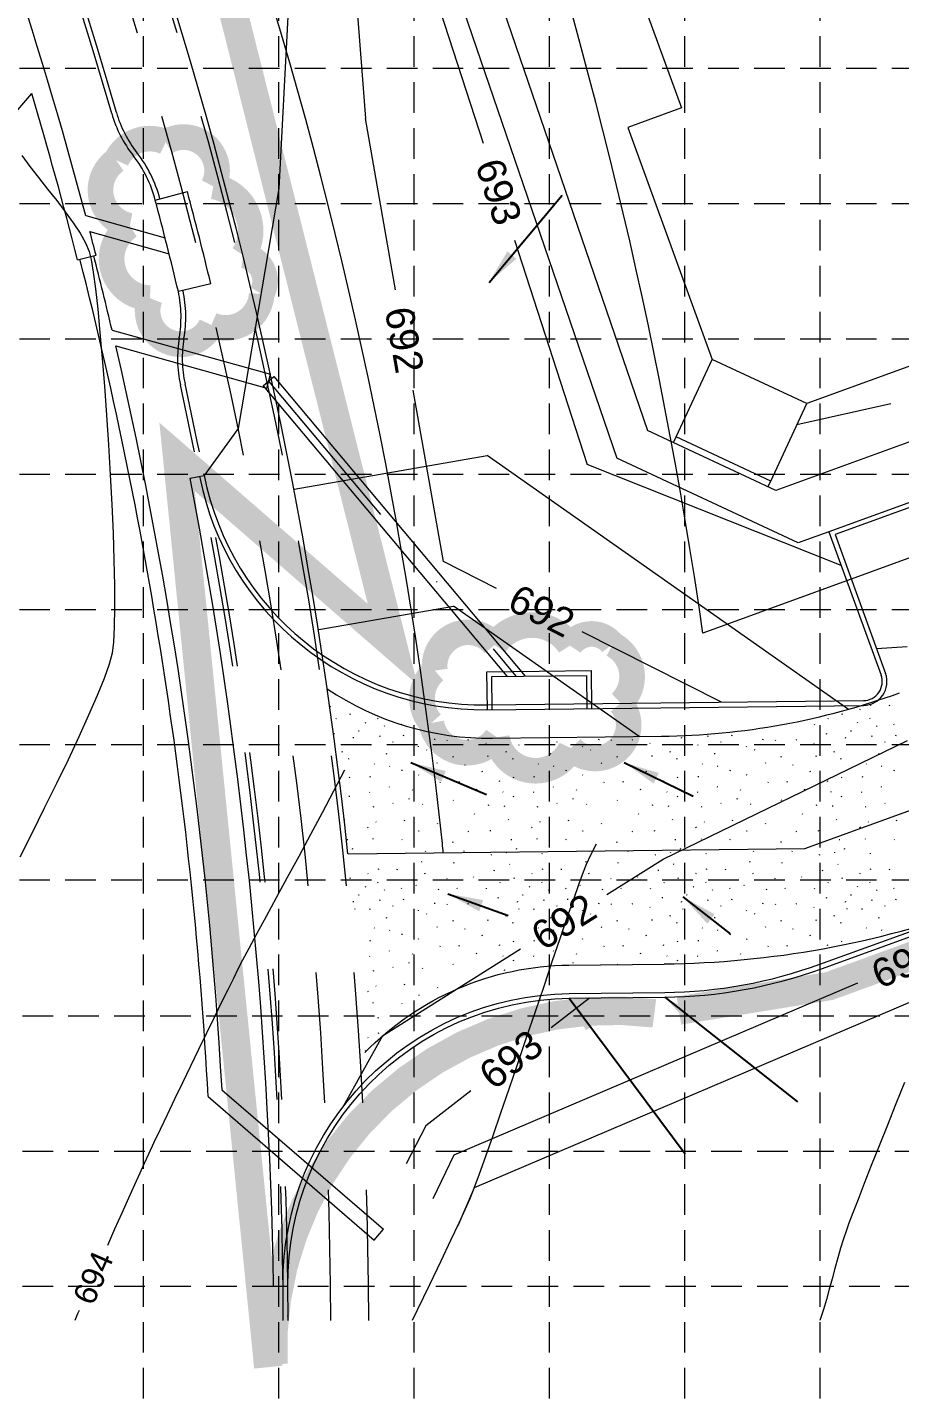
# Model space of a CAD drawing. Header units: feet. Extents: x 16394 to 17307, y 17282 to 17854.
# Drawn here: x 16738.7 to 16830.6, y 17356.9 to 17501.2 of the extents above; entities that cross this region are included whole.
import ezdxf
from ezdxf.enums import TextEntityAlignment as Align

# ---------------------------------------------------------------- set-up
doc = ezdxf.new("R2010")
doc.units = ezdxf.units.FT
doc.header["$MEASUREMENT"] = 0
for name, pattern in [('DGN Style 2', [22.939223, 13.763534, -9.175689]), ('DGN Style 4', [36.725696, 18.351378, -9.175689, 0.022939, -9.175689]), ('DGN Style 5', [16.057456, 6.881767, -9.175689]), ('HIDDEN', [0.375, 0.25, -0.125])]:
    doc.linetypes.add(name, pattern=pattern)
for name, color, linetype, lineweight in [('_0', 1, 'Continuous', 0), ('Level 1', 7, 'Continuous', 0), ('Level 17', 7, 'Continuous', 0), ('Level 25', 7, 'Continuous', 0), ('Level 35', 7, 'Continuous', 0), ('Level 38', 7, 'Continuous', 0), ('Level 4', 7, 'Continuous', 0), ('Level 41', 7, 'Continuous', 0), ('Level 43', 7, 'Continuous', 0), ('Level 5', 7, 'Continuous', 0), ('Level 51', 7, 'Continuous', 0)]:
    doc.layers.add(name, color=color, linetype=linetype, lineweight=lineweight)
for name, color, linetype in [('GRID', 254, 'HIDDEN'), ('LEGEND', 7, 'Continuous'), ('LIMITS OF DISTURBANCE', 1, 'HIDDEN')]:
    doc.layers.add(name, color=color, linetype=linetype)
doc.styles.get("Standard").update_dxf_attribs({"font": 'ARIAL.TTF'})
doc.styles.add('Style-ENGINEERING', font='ENGINEERING.shx')
doc.dimstyles.get("Standard").update_dxf_attribs({"dimtxt": 0.18, "dimasz": 0.18, "dimexe": 0.18, "dimexo": 0.0625, "dimgap": 0.09, "dimtad": 0, "dimtih": 1, "dimtoh": 1, "dimdec": 4, "dimzin": 0, "dimdsep": 46, "dimtxsty": 'Standard', "dimcen": 0.09, "dimadec": 0, "dimazin": 0, "dimtfac": 1, "dimtdec": 4, "dimtofl": 0, "dimtmove": 0, "dimatfit": 3, "dimfxl": 0, "dimtolj": 1, "dimtzin": 0, "dimarcsym": 0})

msp = doc.modelspace()

# ---------------------------------------------------------------- linework, layer by layer
at = {"color": 0, "lineweight": 0}
for points in [[(16783, 17409.93), (16786.32, 17408.07), (16786.74, 17409.25)], [(16807.78, 17409.58), (16810.35, 17406.77), (16811.12, 17407.76)], [(16766.16, 17368.59), (16762.66, 17367.12), (16763.32, 17366.06)]]:
    msp.add_solid(points, dxfattribs=at)
at = {"layer": 'GRID', "color": 252, "linetype": 'HIDDEN', "lineweight": 0, "ltscale": 12.9}
for p, q in [((16750.93, 17838.88), (16750.93, 17340.07)), ((16765.18, 17838.88), (16765.18, 17340.07)), ((16779.43, 17838.88), (16779.43, 17340.07)), ((16793.68, 17838.88), (16793.68, 17340.07)), ((16807.93, 17838.88), (16807.93, 17340.07)), ((16822.18, 17838.88), (16822.18, 17340.07)), ((16408.93, 17496.88), (17292.43, 17496.88)), ((16408.93, 17482.63), (17292.43, 17482.63)), ((16408.93, 17468.38), (17292.43, 17468.38)), ((16408.93, 17454.13), (17292.43, 17454.13)), ((16408.93, 17439.88), (17292.43, 17439.88)), ((16408.93, 17425.63), (17292.43, 17425.63)), ((16408.93, 17411.38), (17292.43, 17411.38)), ((16409.25, 17397.07), (17292.75, 17397.07)), ((16409.25, 17382.82), (17292.75, 17382.82)), ((16409.25, 17368.57), (17292.75, 17368.57))]:
    msp.add_line(p, q, dxfattribs=at)
at = {"layer": 'LEGEND', "color": 170, "ltscale": 100, "const_width": 2.7}
for points in [[(16758.3, 17484.45, 0.520567), (16758.3, 17484.45, 0.765195), (16753.29, 17489.1, 0.417879), (16748.08, 17487.2, 0.6649), (16749.52, 17480.29, 0.744833), (16751.65, 17472.67, 0.975642), (16758.11, 17469.84, 0.520567), (16763.41, 17473.12, 0.520567), (16761.47, 17477.18, 0.540264), (16758.3, 17484.45)], [(16787.94, 17436.12, 0.520567), (16787.94, 17436.12, 0.765195), (16781.65, 17433.43, 0.417879), (16781.26, 17427.91, 0.6649), (16788.17, 17426.41, 0.744833), (16795.99, 17425.26, 0.975642), (16801.2, 17430.01, 0.520567), (16800.36, 17436.19, 0.520567), (16795.87, 17436.06, 0.540264), (16787.94, 17436.12)]]:
    msp.add_lwpolyline(points, format="xyb", close=True, dxfattribs=at)
at = {"layer": 'Level 1', "color": 7, "linetype": 'Continuous', "lineweight": 0}
for p, q in [((16820.63, 17414.69), (17136.81, 17529.54)), ((16772.5, 17414.14), (16820.63, 17414.69))]:
    msp.add_line(p, q, dxfattribs=at)
at = {"layer": 'Level 1', "color": 35, "linetype": 'DGN Style 5', "lineweight": 0}
for p, q in [((16738.13, 17487.7), (16738.99, 17486.55)), ((16738.99, 17486.55), (16739.91, 17485.36)), ((16739.91, 17485.36), (16740.86, 17484.15)), ((16740.86, 17484.15), (16741.81, 17482.94)), ((16741.81, 17482.94), (16742.72, 17481.75)), ((16742.72, 17481.75), (16743.55, 17480.59)), ((16743.55, 17480.59), (16744.27, 17479.5)), ((16744.27, 17479.5), (16744.85, 17478.49)), ((16744.85, 17478.49), (16745.24, 17477.59)), ((16745.24, 17477.59), (16745.44, 17476.75)), ((16745.44, 17476.75), (16745.66, 17475.42)), ((16745.66, 17475.42), (16745.89, 17473.65)), ((16745.89, 17473.65), (16746.13, 17471.51)), ((16746.13, 17471.51), (16746.37, 17469.04)), ((16746.37, 17469.04), (16746.61, 17466.32)), ((16746.61, 17466.32), (16746.84, 17463.4)), ((16746.84, 17463.4), (16747.06, 17460.34)), ((16747.06, 17460.34), (16747.27, 17457.2)), ((16747.27, 17457.2), (16747.46, 17454.04)), ((16747.46, 17454.04), (16747.62, 17450.92)), ((16747.62, 17450.92), (16747.75, 17447.9)), ((16747.75, 17447.9), (16747.84, 17445.05)), ((16747.84, 17445.05), (16747.9, 17442.41)), ((16747.9, 17442.41), (16747.91, 17440.05)), ((16747.91, 17440.05), (16747.88, 17438.04)), ((16747.88, 17438.04), (16747.79, 17436.42)), ((16747.79, 17436.42), (16747.64, 17435.26)), ((16747.64, 17435.26), (16747.33, 17434.1)), ((16747.33, 17434.1), (16746.8, 17432.6)), ((16746.8, 17432.6), (16746.07, 17430.79)), ((16746.07, 17430.79), (16745.18, 17428.73)), ((16745.18, 17428.73), (16744.15, 17426.46)), ((16744.15, 17426.46), (16743.01, 17424.04)), ((16743.01, 17424.04), (16741.79, 17421.52)), ((16772.12, 17422.93), (16770.98, 17420.73)), ((16741.79, 17421.52), (16740.51, 17418.93)), ((16770.98, 17420.73), (16769.78, 17418.46)), ((16740.51, 17418.93), (16739.22, 17416.33)), ((16769.78, 17418.46), (16768.54, 17416.16)), ((16739.22, 17416.33), (16737.93, 17413.78)), ((16768.54, 17416.16), (16767.31, 17413.86)), ((16798.62, 17415.16), (16798.04, 17414)), ((16767.31, 17413.86), (16766.1, 17411.62)), ((16798.04, 17414), (16797.59, 17413.01)), ((16797.26, 17412.2), (16796.81, 17410.96)), ((16797.59, 17413.01), (16797.26, 17412.2)), ((16766.1, 17411.62), (16764.94, 17409.49)), ((16796.81, 17410.96), (16796.24, 17409.33)), ((16764.94, 17409.49), (16763.86, 17407.51)), ((16796.24, 17409.33), (16795.56, 17407.39)), ((16763.86, 17407.51), (16762.89, 17405.72)), ((16795.56, 17407.39), (16794.81, 17405.18)), ((16762.89, 17405.72), (16762.06, 17404.17)), ((16794.81, 17405.18), (16793.98, 17402.75)), ((16762.06, 17404.17), (16761.39, 17402.91)), ((16760.91, 17401.98), (16760.42, 17401.01)), ((16761.39, 17402.91), (16760.91, 17401.98)), ((16793.98, 17402.75), (16793.11, 17400.16)), ((16760.42, 17401.01), (16759.83, 17399.81)), ((16759.83, 17399.81), (16759.15, 17398.42)), ((16793.11, 17400.16), (16792.2, 17397.48)), ((16759.15, 17398.42), (16758.4, 17396.89)), ((16792.2, 17397.48), (16791.27, 17394.74)), ((16758.4, 17396.89), (16757.6, 17395.24)), ((16757.6, 17395.24), (16756.76, 17393.52)), ((16791.27, 17394.74), (16790.35, 17392.01)), ((16756.76, 17393.52), (16755.91, 17391.76)), ((16755.91, 17391.76), (16755.06, 17390.01)), ((16790.35, 17392.01), (16789.44, 17389.34)), ((16755.06, 17390.01), (16754.23, 17388.28)), ((16789.44, 17389.34), (16788.57, 17386.79)), ((16831.13, 17390.05), (16830.21, 17387.78)), ((16754.23, 17388.28), (16753.44, 17386.63)), ((16830.21, 17387.78), (16829.31, 17385.53)), ((16753.44, 17386.63), (16752.7, 17385.09)), ((16788.57, 17386.79), (16787.74, 17384.41)), ((16752.7, 17385.09), (16752.04, 17383.7)), ((16787.74, 17384.41), (16786.99, 17382.26)), ((16829.31, 17385.53), (16828.44, 17383.36)), ((16752.04, 17383.7), (16751.47, 17382.49)), ((16828.44, 17383.36), (16827.62, 17381.3)), ((16751.01, 17381.5), (16750.56, 17380.5)), ((16751.47, 17382.49), (16751.01, 17381.5)), ((16786.99, 17382.26), (16786.32, 17380.39)), ((16750.56, 17380.5), (16750, 17379.27)), ((16786.32, 17380.39), (16785.75, 17378.86)), ((16827.62, 17381.3), (16826.88, 17379.41)), ((16750, 17379.27), (16749.36, 17377.85)), ((16785.75, 17378.86), (16785.3, 17377.71)), ((16826.88, 17379.41), (16826.22, 17377.73)), ((16749.36, 17377.85), (16748.66, 17376.27)), ((16785.3, 17377.71), (16784.85, 17376.69)), ((16826.22, 17377.73), (16825.68, 17376.32)), ((16748.66, 17376.27), (16747.91, 17374.57)), ((16784.85, 17376.69), (16784.18, 17375.23)), ((16825.68, 17376.32), (16825.26, 17375.22)), ((16747.91, 17374.57), (16747.16, 17372.87)), ((16784.18, 17375.23), (16783.31, 17373.38)), ((16824.99, 17374.48), (16824.69, 17373.58)), ((16825.26, 17375.22), (16824.99, 17374.48)), ((16783.31, 17373.38), (16782.27, 17371.2)), ((16824.69, 17373.58), (16824.39, 17372.59)), ((16824.09, 17371.55), (16823.79, 17370.46)), ((16824.39, 17372.59), (16824.09, 17371.55)), ((16782.27, 17371.2), (16781.09, 17368.74)), ((16823.79, 17370.46), (16823.5, 17369.36)), ((16781.09, 17368.74), (16779.79, 17366.06)), ((16823.5, 17369.36), (16823.19, 17368.26)), ((16822.89, 17367.18), (16822.57, 17366.14)), ((16823.19, 17368.26), (16822.89, 17367.18)), ((16744.02, 17365.66), (16743.72, 17364.97)), ((16744.17, 17366.01), (16744.02, 17365.66)), ((16779.79, 17366.06), (16779.26, 17364.97)), ((16822.57, 17366.14), (16822.25, 17365.17)), ((16822.25, 17365.17), (16822.18, 17364.97))]:
    msp.add_line(p, q, dxfattribs=at)
at = {"layer": 'Level 1', "color": 7, "linetype": 'Continuous', "lineweight": 0}
msp.add_arc((16300.18, 17363.68), 475, 6.0978, 29.5867, dxfattribs=at)
at = {"layer": 'Level 17', "color": 7, "linetype": 'Continuous', "lineweight": 0}
for p, q in [((16798.75, 17517.14), (16807.62, 17492.7)), ((16807.62, 17492.7), (16801.98, 17490.65)), ((16801.98, 17490.65), (16810.86, 17466.21)), ((16847.14, 17471.12), (16820.83, 17461.56)), ((16807.05, 17458.06), (16810.86, 17466.21)), ((16820.83, 17461.56), (16810.86, 17466.21)), ((16817.02, 17453.4), (16820.83, 17461.56)), ((16817.02, 17453.4), (16807.05, 17458.06))]:
    msp.add_line(p, q, dxfattribs=at)
at = {"layer": 'Level 25', "color": 7, "linetype": 'Continuous', "lineweight": 0}
for p, q in [((16941.91, 17485.35), (16809.88, 17437.39)), ((16766.83, 17452.53), (16787.15, 17456.08)), ((16825.21, 17429.35), (16787.15, 17456.08)), ((16769.41, 17437.75), (16783.62, 17440.23)), ((16803.18, 17426.49), (16783.62, 17440.23)), ((16787.71, 17426.32), (16805.53, 17426.52)), ((16795.77, 17402.41), (16805.8, 17402.52))]:
    msp.add_line(p, q, dxfattribs=at)
for centre, radius, start, end in [((16300.18, 17363.68), 515, 8.2282, 29.5867), ((16300.18, 17363.68), 485, 6.0978, 29.5867), ((16787.36, 17456.81), 30.5, 236.0174, 270.6587), ((16804.65, 17502.52), 76, 270.6587, 289.9625), ((16300.18, 17363.68), 485, 5.9853, 6.0978), ((16804.65, 17502.52), 100, 270.6587, 289.9625)]:
    msp.add_arc(centre, radius, start, end, dxfattribs=at)
at = {"layer": 'Level 25', "color": 7, "linetype": 'Continuous', "lineweight": 0, "extrusion": (0, 0, -1)}
msp.add_arc((-16796.12, 17371.91), 30.5, 44.2448, 89.3413, dxfattribs=at)
at = {"layer": 'Level 35', "color": 5, "linetype": 'DGN Style 2', "lineweight": 0}
msp.add_line((16752.2, 17482.99), (16755.59, 17483.89), dxfattribs=at)
at = {"layer": 'Level 35', "color": 5, "linetype": 'DGN Style 2', "lineweight": 0, "flags": 128}
msp.add_lwpolyline([(16758.04, 17474.19), (16754.63, 17473.37)], dxfattribs=at)
at = {"layer": 'Level 35', "color": 7, "linetype": 'DGN Style 2', "lineweight": 0}
for centre, radius, start, end in [((16300.18, 17363.68), 474.5, 0.1558, 29.5867), ((16300.18, 17363.68), 470.5, 0.1571, 29.5867), ((16300.18, 17363.68), 465.5, 16.0145, 29.5867), ((16300.18, 17363.68), 466, 16.0145, 29.5867), ((16760.11, 17495.69), 13, 196.0145, 218.0279), ((16760.11, 17495.69), 12.5, 196.0145, 218.0279), ((16739.63, 17479.68), 13, 14.7804, 38.0279), ((16739.63, 17479.68), 13.5, 14.7804, 38.0279), ((16741.91, 17470.69), 13, 350.318, 11.8302), ((16741.91, 17470.69), 13.5, 350.318, 11.8622), ((16767.54, 17466.32), 13, 170.318, 192.3649), ((16767.54, 17466.32), 12.5, 170.318, 192.3649), ((16300.18, 17363.68), 466, 0.2036, 12.3864), ((16300.18, 17363.68), 465.5, 0.2036, 12.3865), ((16300.18, 17363.68), 465.5, 0.1588, 0.2218), ((16300.18, 17363.68), 466, 0.1587, 0.2196)]:
    msp.add_arc(centre, radius, start, end, dxfattribs=at)
at = {"layer": 'Level 35', "color": 5, "linetype": 'DGN Style 2', "lineweight": 0}
for centre, radius, end in [((16302.13, 17364.15), 469, 14.7913), ((16300.18, 17363.68), 467.5, 14.786)]:
    msp.add_arc(centre, radius, 13.5696, end, dxfattribs=at)
at = {"layer": 'Level 38', "color": 7, "linetype": 'Continuous', "lineweight": 0}
for p, q in [((16781.45, 17512.4), (16800.82, 17455.82)), ((16785.75, 17512.17), (16804.05, 17458.72)), ((16914.95, 17487.79), (16817.56, 17452.41)), ((16866.4, 17463.77), (16823.16, 17448.06)), ((16866.1, 17463.13), (16823.8, 17447.76)), ((16817.56, 17452.41), (16804.05, 17458.72)), ((16806.77, 17457.45), (16807.05, 17458.06)), ((16819.93, 17446.89), (16800.82, 17455.82)), ((16755.88, 17453.71), (16757.35, 17453.99)), ((16822.19, 17402.49), (16963.27, 17453.74)), ((16816.73, 17452.8), (16817.02, 17453.4)), ((16822.36, 17402.02), (16963.44, 17453.27)), ((16823.16, 17448.06), (16819.93, 17446.89)), ((16823.16, 17448.06), (16828.65, 17432.95)), ((16823.8, 17447.76), (16829.12, 17433.12)), ((16787.13, 17429.81), (16826.79, 17430.27)), ((16787.13, 17429.31), (16826.8, 17429.77)), ((16795.81, 17399.41), (16805.86, 17399.52)), ((16795.81, 17398.91), (16805.87, 17399.02)), ((16764.66, 17368.57), (16766.16, 17368.59))]:
    msp.add_line(p, q, dxfattribs=at)
for centre, radius, start, end in [((16267.33, 17360.3), 497.4, 0.9531, 10.8252), ((16786.78, 17459.81), 30.5, 191.1746, 270.6587), ((16786.78, 17459.81), 30, 191.1746, 270.6587), ((16826.77, 17432.27), 2, 270.6587, 19.9625), ((16826.77, 17432.27), 2.5, 270.6587, 19.9625), ((16805.29, 17449.02), 49.5, 270.6587, 289.9625), ((16805.29, 17449.02), 50, 270.6587, 289.9625)]:
    msp.add_arc(centre, radius, start, end, dxfattribs=at)
at = {"layer": 'Level 38', "color": 7, "linetype": 'Continuous', "lineweight": 0, "extrusion": (0, 0, -1)}
for radius in [30.5, 30]:
    msp.add_arc((-16796.16, 17368.91), radius, 359.3963, 89.3413, dxfattribs=at)
at = {"layer": 'Level 4', "color": 35, "linetype": 'Continuous', "lineweight": 0}
for p, q in [((16777.51, 17473.56), (16774.34, 17491.61)), ((16782.54, 17444.93), (16779.37, 17462.98))]:
    msp.add_line(p, q, dxfattribs=at)
at = {"layer": 'Level 41', "color": 5, "linetype": 'Continuous', "lineweight": 0}
for p, q in [((16719.15, 17470.99), (16739.19, 17494.22)), ((16763.93, 17463.2), (16764.33, 17464.65)), ((16759.22, 17389.28), (16776.23, 17374.58)), ((16757.76, 17388.56), (16775.25, 17373.44)), ((16775.25, 17373.44), (16776.23, 17374.58))]:
    msp.add_line(p, q, dxfattribs=at)
at = {"layer": 'Level 41', "color": 5, "linetype": 'Continuous', "lineweight": 0, "flags": 128}
for points in [[(16744.88, 17481.36), (16753.23, 17479.03)], [(16745.32, 17479.68), (16753.66, 17477.35)], [(16744.02, 17476.71), (16745.96, 17477.2)], [(16747.64, 17469.3), (16764.33, 17464.65)], [(16748.03, 17467.64), (16763.93, 17463.2)]]:
    msp.add_lwpolyline(points, dxfattribs=at)
at = {"layer": 'Level 41', "color": 5, "linetype": 'Continuous', "lineweight": 0}
for centre, radius, start, end in [((16300.18, 17363.68), 460, 14.8217, 29.5867), ((16300.18, 17363.68), 458, 14.2874, 16.5594), ((16300.18, 17363.68), 460, 14.2869, 14.6053), ((16300.17, 17363.68), 458.27, 3.1125, 14.2874), ((16300.17, 17363.68), 459.77, 13.2815, 14.287), ((16300.17, 17363.68), 459.77, 3.192, 13.0682)]:
    msp.add_arc(centre, radius, start, end, dxfattribs=at)
at = {"layer": 'Level 43', "color": 5, "linetype": 'Continuous', "lineweight": 0}
for p, q in [((16763.55, 17463.44), (16764.7, 17464.41)), ((16764.7, 17464.41), (16791.15, 17432.86)), ((16763.55, 17463.44), (16789.21, 17432.83)), ((16787.13, 17433.31), (16798.13, 17433.44)), ((16798.18, 17429.44), (16798.13, 17433.44)), ((16787.18, 17429.31), (16787.13, 17433.31)), ((16787.64, 17432.82), (16797.64, 17432.93)), ((16787.68, 17429.32), (16787.64, 17432.82)), ((16797.68, 17429.43), (16797.64, 17432.93))]:
    msp.add_line(p, q, dxfattribs=at)
at = {"layer": 'Level 43', "color": 5, "linetype": 'DGN Style 4', "lineweight": 0}
msp.add_line((16764.13, 17463.93), (16790.18, 17432.85), dxfattribs=at)
at = {"layer": 'Level 5', "color": 35, "linetype": 'Continuous', "lineweight": 0}
for p, q in [((16767.17, 17521.39), (16765.21, 17484.23)), ((16772.74, 17512.58), (16774.34, 17491.61)), ((16779.25, 17512.02), (16786.72, 17488.99)), ((16765.21, 17484.23), (16760.94, 17458.94)), ((16790.04, 17478.76), (16797.7, 17455.15)), ((16829.67, 17461.55), (16819.78, 17459.31)), ((16760.94, 17458.94), (16757.35, 17453.99)), ((16824.45, 17444.51), (16797.7, 17455.15)), ((16788.14, 17442.09), (16782.54, 17444.93)), ((16811.83, 17430.09), (16797.16, 17437.52)), ((16828.17, 17435.75), (16831.38, 17435.98)), ((16805.68, 17413.58), (16831.44, 17426.05)), ((16873.61, 17416.39), (16785.78, 17378.93)), ((16799.76, 17409.85), (16805.68, 17413.58)), ((16776.14, 17394.96), (16790.66, 17404.11)), ((16826.17, 17400.5), (16783.65, 17382.37)), ((16797.92, 17398.93), (16793.9, 17395.79)), ((16776.14, 17394.96), (16771.99, 17387.52)), ((16785.43, 17389.17), (16780.68, 17385.46)), ((16780.68, 17385.46), (16778.62, 17381.47)), ((16783.65, 17382.37), (16781.45, 17377.77)), ((16785.78, 17378.93), (16784.05, 17374.93))]:
    msp.add_line(p, q, dxfattribs=at)
at = {"layer": 'Level 51', "color": 254, "linetype": 'Continuous', "lineweight": 0}
for p, q in [((16770.63, 17429.63), (16770.66, 17429.72)), ((16772.28, 17430.28), (16772.24, 17430.33)), ((16826.47, 17429.3), (16826.42, 17429.35)), ((16827.57, 17429.79), (16827.48, 17429.77)), ((16829.53, 17429.72), (16829.56, 17429.81)), ((16771.25, 17428.34), (16771.28, 17428.43)), ((16772.72, 17428.81), (16772.75, 17428.9)), ((16774.36, 17427.91), (16774.31, 17427.96)), ((16775.66, 17428.36), (16775.62, 17428.41)), ((16776.38, 17427.55), (16776.34, 17427.6)), ((16778.18, 17427.73), (16778.14, 17427.78)), ((16818.59, 17427.73), (16818.55, 17427.78)), ((16821.63, 17427.71), (16821.66, 17427.8)), ((16823.09, 17428.34), (16823.12, 17428.43)), ((16824.56, 17428.81), (16824.59, 17428.9)), ((16826.2, 17427.91), (16826.15, 17427.96)), ((16827.5, 17428.36), (16827.46, 17428.41)), ((16828.22, 17427.55), (16828.18, 17427.6)), ((16830.02, 17427.73), (16829.98, 17427.78)), ((16771.05, 17426.74), (16771.08, 17426.83)), ((16773.06, 17426.32), (16773.09, 17426.41)), ((16773.6, 17427.1), (16773.64, 17427.08)), ((16773.64, 17427.08), (16773.65, 17427.06)), ((16775.85, 17426.49), (16775.88, 17426.58)), ((16778.36, 17426.57), (16778.39, 17426.66)), ((16781.63, 17426.15), (16781.66, 17426.24)), ((16782.96, 17426.06), (16782.99, 17426.15)), ((16785.19, 17426.13), (16785.1, 17426.11)), ((16790.34, 17426.32), (16790.34, 17426.35)), ((16798.91, 17426.15), (16798.94, 17426.24)), ((16800.24, 17426.06), (16800.27, 17426.15)), ((16802.47, 17426.13), (16802.38, 17426.11)), ((16807.62, 17426.32), (16807.65, 17426.41)), ((16810.41, 17426.49), (16810.44, 17426.58)), ((16812.92, 17426.57), (16812.95, 17426.66)), ((16816.19, 17426.15), (16816.22, 17426.24)), ((16817.52, 17426.06), (16817.55, 17426.15)), ((16819.75, 17426.13), (16819.66, 17426.11)), ((16822.89, 17426.74), (16822.92, 17426.83)), ((16824.9, 17426.32), (16824.93, 17426.41)), ((16825.44, 17427.1), (16825.48, 17427.08)), ((16825.48, 17427.08), (16825.49, 17427.06)), ((16827.69, 17426.49), (16827.72, 17426.58)), ((16830.2, 17426.57), (16830.23, 17426.66)), ((16771.88, 17424.85), (16771.91, 17424.93)), ((16773.22, 17425.57), (16773.25, 17425.66)), ((16774.8, 17425.56), (16774.83, 17425.65)), ((16776.56, 17424.64), (16776.59, 17424.73)), ((16777.25, 17425.87), (16777.21, 17425.92)), ((16779.91, 17425.39), (16779.94, 17425.48)), ((16780.81, 17425.04), (16780.77, 17425.08)), ((16787.05, 17425.75), (16787.01, 17425.79)), ((16789.16, 17424.85), (16789.19, 17424.93)), ((16790.5, 17425.57), (16790.53, 17425.66)), ((16792.08, 17425.56), (16792.11, 17425.65)), ((16793.84, 17424.64), (16793.87, 17424.73)), ((16794.53, 17425.87), (16794.49, 17425.92)), ((16797.19, 17425.39), (16797.22, 17425.48)), ((16798.09, 17425.04), (16798.05, 17425.08)), ((16804.33, 17425.75), (16804.29, 17425.79)), ((16806.44, 17424.85), (16806.47, 17424.93)), ((16807.78, 17425.57), (16807.81, 17425.66)), ((16809.36, 17425.56), (16809.39, 17425.65)), ((16811.12, 17424.64), (16811.15, 17424.73)), ((16811.81, 17425.87), (16811.77, 17425.92)), ((16814.47, 17425.39), (16814.5, 17425.48)), ((16815.37, 17425.04), (16815.33, 17425.08)), ((16821.61, 17425.75), (16821.57, 17425.79)), ((16823.72, 17424.85), (16823.75, 17424.93)), ((16825.06, 17425.57), (16825.09, 17425.66)), ((16826.64, 17425.56), (16826.67, 17425.65)), ((16828.4, 17424.64), (16828.43, 17424.73)), ((16829.09, 17425.87), (16829.05, 17425.92)), ((16772.6, 17424.13), (16772.51, 17424.11)), ((16775.28, 17423.57), (16775.24, 17423.62)), ((16776.92, 17423.32), (16776.87, 17423.37)), ((16781.94, 17423.66), (16781.9, 17423.7)), ((16783.6, 17424.34), (16783.51, 17424.32)), ((16784.83, 17423.45), (16784.79, 17423.49)), ((16787.24, 17424.39), (16787.27, 17424.48)), ((16789.88, 17424.13), (16789.79, 17424.11)), ((16792.56, 17423.57), (16792.52, 17423.62)), ((16794.2, 17423.32), (16794.15, 17423.37)), ((16799.22, 17423.66), (16799.18, 17423.7)), ((16800.88, 17424.34), (16800.79, 17424.32)), ((16802.11, 17423.45), (16802.07, 17423.49)), ((16804.52, 17424.39), (16804.55, 17424.48)), ((16807.16, 17424.13), (16807.07, 17424.11)), ((16809.84, 17423.57), (16809.8, 17423.62)), ((16811.48, 17423.32), (16811.43, 17423.37)), ((16816.5, 17423.66), (16816.46, 17423.7)), ((16818.16, 17424.34), (16818.07, 17424.32)), ((16819.39, 17423.45), (16819.35, 17423.49)), ((16821.8, 17424.39), (16821.83, 17424.48)), ((16824.44, 17424.13), (16824.35, 17424.11)), ((16827.12, 17423.57), (16827.08, 17423.62)), ((16828.76, 17423.32), (16828.71, 17423.37)), ((16772.69, 17422.16), (16772.59, 17422.14)), ((16774.84, 17422.21), (16774.87, 17422.3)), ((16778.19, 17422.88), (16778.22, 17422.97)), ((16779.97, 17422.4), (16779.93, 17422.45)), ((16786.66, 17422.79), (16786.56, 17422.77)), ((16788.45, 17421.75), (16788.48, 17421.84)), ((16789.97, 17422.16), (16789.87, 17422.14)), ((16792.12, 17422.21), (16792.15, 17422.3)), ((16795.47, 17422.88), (16795.5, 17422.97)), ((16797.25, 17422.4), (16797.21, 17422.45)), ((16803.94, 17422.79), (16803.84, 17422.77)), ((16805.73, 17421.75), (16805.76, 17421.84)), ((16807.25, 17422.16), (16807.15, 17422.14)), ((16809.4, 17422.21), (16809.43, 17422.3)), ((16812.75, 17422.88), (16812.78, 17422.97)), ((16814.53, 17422.4), (16814.49, 17422.45)), ((16821.22, 17422.79), (16821.12, 17422.77)), ((16823.01, 17421.75), (16823.04, 17421.84)), ((16824.53, 17422.16), (16824.43, 17422.14)), ((16826.68, 17422.21), (16826.71, 17422.3)), ((16830.03, 17422.88), (16830.06, 17422.97)), ((16774.81, 17420.6), (16774.76, 17420.64)), ((16776.88, 17421.15), (16776.83, 17421.2)), ((16779.28, 17420.83), (16779.31, 17420.92)), ((16782.21, 17421.63), (16782.24, 17421.72)), ((16784.23, 17421.71), (16784.14, 17421.69)), ((16786.02, 17420.88), (16786.05, 17420.97)), ((16788.85, 17420.61), (16788.81, 17420.65)), ((16792.09, 17420.6), (16792.04, 17420.64)), ((16794.16, 17421.15), (16794.11, 17421.2)), ((16796.56, 17420.83), (16796.59, 17420.92)), ((16799.49, 17421.63), (16799.52, 17421.72)), ((16801.51, 17421.71), (16801.42, 17421.69)), ((16803.3, 17420.88), (16803.33, 17420.97)), ((16806.13, 17420.61), (16806.09, 17420.65)), ((16809.37, 17420.6), (16809.32, 17420.64)), ((16811.44, 17421.15), (16811.39, 17421.2)), ((16813.84, 17420.83), (16813.87, 17420.92)), ((16816.77, 17421.63), (16816.8, 17421.72)), ((16818.79, 17421.71), (16818.7, 17421.69)), ((16820.58, 17420.88), (16820.61, 17420.97)), ((16823.41, 17420.61), (16823.37, 17420.65)), ((16826.65, 17420.6), (16826.6, 17420.64)), ((16828.72, 17421.15), (16828.67, 17421.2)), ((16772.64, 17420.14), (16772.67, 17420.23)), ((16775.21, 17419.07), (16775.12, 17419.03)), ((16777.25, 17419.44), (16777.21, 17419.48)), ((16778.95, 17419.91), (16778.86, 17419.89)), ((16780.39, 17419.31), (16780.35, 17419.36)), ((16783.62, 17419.73), (16783.57, 17419.78)), ((16787.33, 17419.24), (16787.23, 17419.22)), ((16788.99, 17419.12), (16789.02, 17419.21)), ((16789.92, 17420.14), (16789.95, 17420.23)), ((16792.49, 17419.07), (16792.4, 17419.03)), ((16794.53, 17419.44), (16794.49, 17419.48)), ((16796.23, 17419.91), (16796.14, 17419.89)), ((16797.67, 17419.31), (16797.63, 17419.36)), ((16800.9, 17419.73), (16800.85, 17419.78)), ((16804.61, 17419.24), (16804.51, 17419.22)), ((16806.27, 17419.12), (16806.3, 17419.21)), ((16807.2, 17420.14), (16807.23, 17420.23)), ((16809.77, 17419.07), (16809.68, 17419.03)), ((16811.81, 17419.44), (16811.77, 17419.48)), ((16813.51, 17419.91), (16813.42, 17419.89)), ((16814.95, 17419.31), (16814.91, 17419.36)), ((16818.18, 17419.73), (16818.13, 17419.78)), ((16821.89, 17419.24), (16821.79, 17419.22)), ((16823.55, 17419.12), (16823.58, 17419.21)), ((16824.48, 17420.14), (16824.51, 17420.23)), ((16827.05, 17419.07), (16826.96, 17419.03)), ((16829.09, 17419.44), (16829.05, 17419.48)), ((16772.16, 17417.68), (16772.11, 17417.73)), ((16775.48, 17417.46), (16775.44, 17417.5)), ((16778.44, 17417.62), (16778.47, 17417.71)), ((16785.81, 17418.29), (16785.84, 17418.38)), ((16789.44, 17417.68), (16789.39, 17417.73)), ((16792.76, 17417.46), (16792.72, 17417.5)), ((16795.72, 17417.62), (16795.75, 17417.71)), ((16803.09, 17418.29), (16803.12, 17418.38)), ((16806.72, 17417.68), (16806.67, 17417.73)), ((16810.04, 17417.46), (16810, 17417.5)), ((16813, 17417.62), (16813.03, 17417.71)), ((16820.37, 17418.29), (16820.4, 17418.38)), ((16824, 17417.68), (16823.95, 17417.73)), ((16827.32, 17417.46), (16827.28, 17417.5)), ((16830.28, 17417.62), (16830.31, 17417.71)), ((16774.63, 17416.92), (16774.54, 17416.87)), ((16780, 17416.52), (16779.91, 17416.5)), ((16781.92, 17417.28), (16781.95, 17417.37)), ((16785.21, 17416.43), (16785.16, 17416.47)), ((16787.49, 17416.53), (16787.52, 17416.62)), ((16791.91, 17416.92), (16791.82, 17416.87)), ((16797.28, 17416.52), (16797.19, 17416.5)), ((16799.2, 17417.28), (16799.23, 17417.37)), ((16802.49, 17416.43), (16802.44, 17416.47)), ((16804.77, 17416.53), (16804.8, 17416.62)), ((16809.19, 17416.92), (16809.1, 17416.87)), ((16814.56, 17416.52), (16814.47, 17416.5)), ((16816.48, 17417.28), (16816.51, 17417.37)), ((16819.77, 17416.43), (16819.72, 17416.47)), ((16822.05, 17416.53), (16822.08, 17416.62)), ((16826.47, 17416.92), (16826.38, 17416.87)), ((16772.48, 17415.61), (16772.38, 17415.59)), ((16772.97, 17414.62), (16773, 17414.71)), ((16775.17, 17415.66), (16775.12, 17415.71)), ((16778.22, 17415.59), (16778.17, 17415.64)), ((16783.55, 17415.32), (16783.58, 17415.41)), ((16789.76, 17415.61), (16789.66, 17415.59)), ((16790.25, 17414.62), (16790.28, 17414.71)), ((16792.45, 17415.66), (16792.4, 17415.71)), ((16795.5, 17415.59), (16795.45, 17415.64)), ((16800.83, 17415.32), (16800.86, 17415.41)), ((16807.04, 17415.61), (16806.94, 17415.59)), ((16807.53, 17414.62), (16807.56, 17414.71)), ((16809.73, 17415.66), (16809.68, 17415.71)), ((16812.78, 17415.59), (16812.73, 17415.64)), ((16818.11, 17415.32), (16818.14, 17415.41)), ((16824.32, 17415.61), (16824.22, 17415.59)), ((16824.81, 17414.62), (16824.84, 17414.71)), ((16827.01, 17415.66), (16826.96, 17415.71)), ((16830.06, 17415.59), (16830.01, 17415.64)), ((16775.68, 17414.11), (16775.71, 17414.2)), ((16780.29, 17413.27), (16780.2, 17413.25)), ((16780.66, 17414.36), (16780.69, 17414.45)), ((16783.68, 17413.18), (16783.59, 17413.16)), ((16784.72, 17414.36), (16784.75, 17414.45)), ((16787.62, 17414.02), (16787.53, 17414)), ((16789.2, 17414.23), (16789.23, 17414.32)), ((16792.96, 17414.11), (16792.99, 17414.2)), ((16797.57, 17413.27), (16797.48, 17413.25)), ((16797.94, 17414.36), (16797.97, 17414.45)), ((16800.96, 17413.18), (16800.87, 17413.16)), ((16802, 17414.36), (16802.03, 17414.45)), ((16804.9, 17414.02), (16804.81, 17414)), ((16806.48, 17414.23), (16806.51, 17414.32)), ((16810.24, 17414.11), (16810.27, 17414.2)), ((16814.85, 17413.27), (16814.76, 17413.25)), ((16815.22, 17414.36), (16815.25, 17414.45)), ((16818.24, 17413.18), (16818.15, 17413.16)), ((16819.28, 17414.36), (16819.31, 17414.45)), ((16822.18, 17414.02), (16822.09, 17414)), ((16823.76, 17414.23), (16823.79, 17414.32)), ((16827.52, 17414.11), (16827.55, 17414.2)), ((16774.63, 17412.02), (16774.58, 17412.07)), ((16775.73, 17412.51), (16775.64, 17412.49)), ((16777.69, 17412.44), (16777.72, 17412.53)), ((16780.63, 17412.05), (16780.53, 17412.03)), ((16785.75, 17411.67), (16785.71, 17411.71)), ((16787.91, 17412.35), (16787.94, 17412.44)), ((16789.56, 17413), (16789.52, 17413.05)), ((16791.91, 17412.02), (16791.86, 17412.07)), ((16793.01, 17412.51), (16792.92, 17412.49)), ((16794.97, 17412.44), (16795, 17412.53)), ((16797.91, 17412.05), (16797.81, 17412.03)), ((16803.03, 17411.67), (16802.99, 17411.71)), ((16805.19, 17412.35), (16805.22, 17412.44)), ((16806.84, 17413), (16806.8, 17413.05)), ((16809.19, 17412.02), (16809.14, 17412.07)), ((16810.29, 17412.51), (16810.2, 17412.49)), ((16812.25, 17412.44), (16812.28, 17412.53)), ((16815.19, 17412.05), (16815.09, 17412.03)), ((16820.31, 17411.67), (16820.27, 17411.71)), ((16822.47, 17412.35), (16822.5, 17412.44)), ((16824.12, 17413), (16824.08, 17413.05)), ((16826.47, 17412.02), (16826.42, 17412.07)), ((16827.57, 17412.51), (16827.48, 17412.49)), ((16829.53, 17412.44), (16829.56, 17412.53)), ((16772.72, 17411.53), (16772.75, 17411.62)), ((16774.36, 17410.63), (16774.31, 17410.68)), ((16775.66, 17411.08), (16775.62, 17411.13)), ((16776.38, 17410.27), (16776.34, 17410.32)), ((16778.18, 17410.45), (16778.14, 17410.5)), ((16779.71, 17410.77), (16779.67, 17410.81)), ((16782.05, 17410.36), (16781.96, 17410.32)), ((16782.95, 17411.49), (16782.91, 17411.53)), ((16784.03, 17410.45), (16783.99, 17410.5)), ((16787.07, 17410.43), (16787.1, 17410.52)), ((16788.53, 17411.06), (16788.56, 17411.15)), ((16790, 17411.53), (16790.03, 17411.62)), ((16791.64, 17410.63), (16791.59, 17410.68)), ((16792.94, 17411.08), (16792.9, 17411.13)), ((16793.66, 17410.27), (16793.62, 17410.32)), ((16795.46, 17410.45), (16795.42, 17410.5)), ((16796.99, 17410.77), (16796.95, 17410.81)), ((16799.33, 17410.36), (16799.24, 17410.32)), ((16800.23, 17411.49), (16800.19, 17411.53)), ((16801.31, 17410.45), (16801.27, 17410.5)), ((16804.35, 17410.43), (16804.38, 17410.52)), ((16805.81, 17411.06), (16805.84, 17411.15)), ((16807.28, 17411.53), (16807.31, 17411.62)), ((16808.92, 17410.63), (16808.87, 17410.68)), ((16810.22, 17411.08), (16810.18, 17411.13)), ((16810.94, 17410.27), (16810.9, 17410.32)), ((16812.74, 17410.45), (16812.7, 17410.5)), ((16814.27, 17410.77), (16814.23, 17410.81)), ((16816.61, 17410.36), (16816.52, 17410.32)), ((16817.51, 17411.49), (16817.47, 17411.53)), ((16818.59, 17410.45), (16818.55, 17410.5)), ((16821.63, 17410.43), (16821.66, 17410.52)), ((16823.09, 17411.06), (16823.12, 17411.15)), ((16824.56, 17411.53), (16824.59, 17411.62)), ((16826.2, 17410.63), (16826.15, 17410.68)), ((16827.5, 17411.08), (16827.46, 17411.13)), ((16828.22, 17410.27), (16828.18, 17410.32)), ((16830.02, 17410.45), (16829.98, 17410.5)), ((16773.06, 17409.04), (16773.09, 17409.13)), ((16773.6, 17409.82), (16773.64, 17409.8)), ((16773.64, 17409.8), (16773.65, 17409.78)), ((16775.85, 17409.21), (16775.88, 17409.3)), ((16778.36, 17409.29), (16778.39, 17409.38)), ((16781.63, 17408.87), (16781.66, 17408.96)), ((16782.96, 17408.78), (16782.99, 17408.87)), ((16785.19, 17408.85), (16785.1, 17408.83)), ((16788.33, 17409.46), (16788.36, 17409.55)), ((16790.34, 17409.04), (16790.37, 17409.13)), ((16790.88, 17409.82), (16790.92, 17409.8)), ((16790.92, 17409.8), (16790.93, 17409.78)), ((16793.13, 17409.21), (16793.16, 17409.3)), ((16795.64, 17409.29), (16795.67, 17409.38)), ((16798.91, 17408.87), (16798.94, 17408.96)), ((16800.24, 17408.78), (16800.27, 17408.87)), ((16802.47, 17408.85), (16802.38, 17408.83)), ((16805.61, 17409.46), (16805.64, 17409.55)), ((16807.62, 17409.04), (16807.65, 17409.13)), ((16808.16, 17409.82), (16808.2, 17409.8)), ((16808.2, 17409.8), (16808.21, 17409.78)), ((16810.41, 17409.21), (16810.44, 17409.3)), ((16812.92, 17409.29), (16812.95, 17409.38)), ((16816.19, 17408.87), (16816.22, 17408.96)), ((16817.52, 17408.78), (16817.55, 17408.87)), ((16819.75, 17408.85), (16819.66, 17408.83)), ((16822.89, 17409.46), (16822.92, 17409.55)), ((16824.9, 17409.04), (16824.93, 17409.13)), ((16825.44, 17409.82), (16825.48, 17409.8)), ((16825.48, 17409.8), (16825.49, 17409.78)), ((16827.69, 17409.21), (16827.72, 17409.3)), ((16830.2, 17409.29), (16830.23, 17409.38)), ((16773.22, 17408.29), (16773.25, 17408.38)), ((16774.8, 17408.28), (16774.83, 17408.37)), ((16776.56, 17407.36), (16776.59, 17407.45)), ((16777.25, 17408.59), (16777.21, 17408.64)), ((16779.91, 17408.11), (16779.94, 17408.2)), ((16780.81, 17407.76), (16780.77, 17407.8)), ((16787.05, 17408.47), (16787.01, 17408.51)), ((16789.16, 17407.57), (16789.19, 17407.65)), ((16790.5, 17408.29), (16790.53, 17408.38)), ((16792.08, 17408.28), (16792.11, 17408.37)), ((16793.84, 17407.36), (16793.87, 17407.45)), ((16794.53, 17408.59), (16794.49, 17408.64)), ((16797.19, 17408.11), (16797.22, 17408.2)), ((16798.09, 17407.76), (16798.05, 17407.8)), ((16804.33, 17408.47), (16804.29, 17408.51)), ((16806.44, 17407.57), (16806.47, 17407.65)), ((16807.78, 17408.29), (16807.81, 17408.38)), ((16809.36, 17408.28), (16809.39, 17408.37)), ((16811.12, 17407.36), (16811.15, 17407.45)), ((16811.81, 17408.59), (16811.77, 17408.64)), ((16814.47, 17408.11), (16814.5, 17408.2)), ((16815.37, 17407.76), (16815.33, 17407.8)), ((16821.61, 17408.47), (16821.57, 17408.51)), ((16823.72, 17407.57), (16823.75, 17407.65)), ((16825.06, 17408.29), (16825.09, 17408.38)), ((16826.64, 17408.28), (16826.67, 17408.37)), ((16828.4, 17407.36), (16828.43, 17407.45)), ((16829.09, 17408.59), (16829.05, 17408.64)), ((16775.28, 17406.29), (16775.24, 17406.34)), ((16776.92, 17406.04), (16776.87, 17406.09)), ((16781.94, 17406.38), (16781.9, 17406.42)), ((16783.6, 17407.06), (16783.51, 17407.04)), ((16784.83, 17406.17), (16784.79, 17406.21)), ((16787.24, 17407.11), (16787.27, 17407.2)), ((16789.88, 17406.85), (16789.79, 17406.83)), ((16792.56, 17406.29), (16792.52, 17406.34)), ((16794.2, 17406.04), (16794.15, 17406.09)), ((16799.22, 17406.38), (16799.18, 17406.42)), ((16800.88, 17407.06), (16800.79, 17407.04)), ((16802.11, 17406.17), (16802.07, 17406.21)), ((16804.52, 17407.11), (16804.55, 17407.2)), ((16807.16, 17406.85), (16807.07, 17406.83)), ((16809.84, 17406.29), (16809.8, 17406.34)), ((16811.48, 17406.04), (16811.43, 17406.09)), ((16816.5, 17406.38), (16816.46, 17406.42)), ((16818.16, 17407.06), (16818.07, 17407.04)), ((16819.39, 17406.17), (16819.35, 17406.21)), ((16821.8, 17407.11), (16821.83, 17407.2)), ((16824.44, 17406.85), (16824.35, 17406.83)), ((16827.12, 17406.29), (16827.08, 17406.34)), ((16828.76, 17406.04), (16828.71, 17406.09)), ((16774.84, 17404.93), (16774.87, 17405.02)), ((16778.19, 17405.6), (16778.22, 17405.69)), ((16779.97, 17405.12), (16779.93, 17405.17)), ((16786.66, 17405.51), (16786.56, 17405.49)), ((16788.45, 17404.47), (16788.48, 17404.56)), ((16789.97, 17404.88), (16789.87, 17404.86)), ((16792.12, 17404.93), (16792.15, 17405.02)), ((16795.47, 17405.6), (16795.5, 17405.69)), ((16797.25, 17405.12), (16797.21, 17405.17)), ((16803.94, 17405.51), (16803.84, 17405.49)), ((16805.73, 17404.47), (16805.76, 17404.56)), ((16807.25, 17404.88), (16807.15, 17404.86)), ((16809.4, 17404.93), (16809.43, 17405.02)), ((16812.75, 17405.6), (16812.78, 17405.69)), ((16814.53, 17405.12), (16814.49, 17405.17)), ((16821.22, 17405.51), (16821.12, 17405.49)), ((16823.01, 17404.47), (16823.04, 17404.56)), ((16824.53, 17404.88), (16824.43, 17404.86)), ((16774.81, 17403.32), (16774.76, 17403.36)), ((16776.88, 17403.87), (16776.83, 17403.92)), ((16779.28, 17403.55), (16779.31, 17403.64)), ((16782.21, 17404.35), (16782.24, 17404.44)), ((16784.23, 17404.43), (16784.14, 17404.41)), ((16786.02, 17403.6), (16786.05, 17403.69)), ((16788.85, 17403.33), (16788.81, 17403.37)), ((16792.09, 17403.32), (16792.04, 17403.36)), ((16794.16, 17403.87), (16794.11, 17403.92)), ((16796.56, 17403.55), (16796.59, 17403.64)), ((16799.49, 17404.35), (16799.52, 17404.44)), ((16801.51, 17404.43), (16801.42, 17404.41)), ((16803.3, 17403.6), (16803.33, 17403.69)), ((16806.13, 17403.33), (16806.09, 17403.37)), ((16809.37, 17403.32), (16809.32, 17403.36)), ((16811.44, 17403.87), (16811.39, 17403.92)), ((16813.84, 17403.55), (16813.87, 17403.64)), ((16816.77, 17404.35), (16816.8, 17404.44)), ((16818.79, 17404.43), (16818.7, 17404.41)), ((16775.21, 17401.79), (16775.12, 17401.75)), ((16777.25, 17402.16), (16777.21, 17402.2)), ((16778.95, 17402.63), (16778.86, 17402.61)), ((16780.39, 17402.03), (16780.35, 17402.08)), ((16783.62, 17402.45), (16783.57, 17402.5)), ((16787.33, 17401.96), (16787.23, 17401.94)), ((16788.99, 17401.84), (16789.02, 17401.93)), ((16789.92, 17402.86), (16789.95, 17402.95)), ((16796.23, 17402.63), (16796.14, 17402.61)), ((16800.88, 17402.47), (16800.85, 17402.5)), ((16807.2, 17402.86), (16807.23, 17402.95)), ((16775.48, 17400.18), (16775.44, 17400.22)), ((16778.44, 17400.34), (16778.47, 17400.43)), ((16785.81, 17401.01), (16785.84, 17401.1)), ((16774.63, 17399.64), (16774.54, 17399.59)), ((16780, 17399.24), (16779.91, 17399.22)), ((16781.92, 17400), (16781.95, 17400.09)), ((16775.17, 17398.38), (16775.12, 17398.43)), ((16778.22, 17398.31), (16778.17, 17398.36)), ((16775.68, 17396.83), (16775.71, 17396.92)), ((16774.63, 17394.74), (16774.58, 17394.79)), ((16775.73, 17395.23), (16775.64, 17395.21)), ((16774.36, 17393.35), (16774.31, 17393.4))]:
    msp.add_line(p, q, dxfattribs=at)
at = {"layer": 'LIMITS OF DISTURBANCE', "lineweight": 0, "ltscale": 40, "const_width": 3}
for points in [[(17011.22, 17758.91), (16981.94, 17741.82), (16977.59, 17750.14), (16968.09, 17744.43), (16972.93, 17736.98), (16859.1, 17672.1), (16794.2, 17786.74), (16791.49, 17784.86), (16772.26, 17819.91), (16767.67, 17828.42), (16746.49, 17821.09), (16660.85, 17773.81), (16656.89, 17768.83), (16640.11, 17746), (16645.17, 17711.91), (16660.97, 17711.87), (16677.65, 17682.67), (16690.5, 17688.47), (16710.85, 17618.16), (16753.89, 17528.69), (16777.2, 17436.2), (16754.5, 17455.94), (16764.11, 17360.05)], [(16807.35, 17397.62), (16823.17, 17400.19), (16970.56, 17453.87), (17000.53, 17477.26)]]:
    msp.add_lwpolyline(points, dxfattribs=at)
msp.add_lwpolyline([(16804.77, 17397.33), (16804.77, 17397.33, 0.46425), (16764.63, 17360.35, 2.366497)], format="xyb", dxfattribs=at)

# ---------------------------------------------------------------- texts
at = {"layer": 'Level 1', "color": 35, "linetype": 'Continuous', "lineweight": 0}
msp.add_text('694', height=2.4, rotation=66.3908, dxfattribs=at).set_placement((16745.63, 17366.42))
at = {"layer": 'Level 4', "color": 35, "linetype": 'Continuous', "lineweight": 0}
for s, rotation, p in [('693', 287.9717, (16788.38, 17483.88)), ('692', 279.9561, (16778.44, 17468.27)), ('692', 333.1387, (16792.9, 17439.74)), ('692', 32.228, (16795.21, 17406.98)), ('694', 23.0972, (16831.11, 17402.61)), ('693', 38.0273, (16789.66, 17392.48))]:
    msp.add_text(s, height=3, rotation=rotation, dxfattribs=at).set_placement(p, align=Align.MIDDLE_CENTER)

# ---------------------------------------------------------------- leaders
at = {"layer": '_0', "color": 7, "linetype": 'Continuous', "lineweight": 0}
for points in [[(16787.35, 17474.33), (16795.04, 17483.51)], [(16779.11, 17423.74), (16787.07, 17420.38)], [(16801.59, 17423.74), (16808.84, 17420.2)], [(16783, 17409.93), (16789.38, 17407.63)], [(16807.78, 17409.58), (16812.74, 17405.69)]]:
    msp.add_leader(points, dimstyle='Standard', override={"dimtxt": 3, "dimasz": 3.75, "dimgap": 0, "dimtad": 1, "dimtxsty": 'Style-ENGINEERING'}, dxfattribs=at)
at = {"layer": 'Level 4', "color": 35, "linetype": 'Continuous', "lineweight": 0}
for points in [[(16795.81, 17398.91), (16808.01, 17382.52)], [(16805.87, 17399.02), (16819.86, 17388.01)]]:
    msp.add_leader(points, dimstyle='Standard', override={"dimtxt": 3, "dimasz": 3.75, "dimgap": 0, "dimtad": 1, "dimtxsty": 'Standard'}, dxfattribs=at)

doc.saveas('drawing.dxf')
